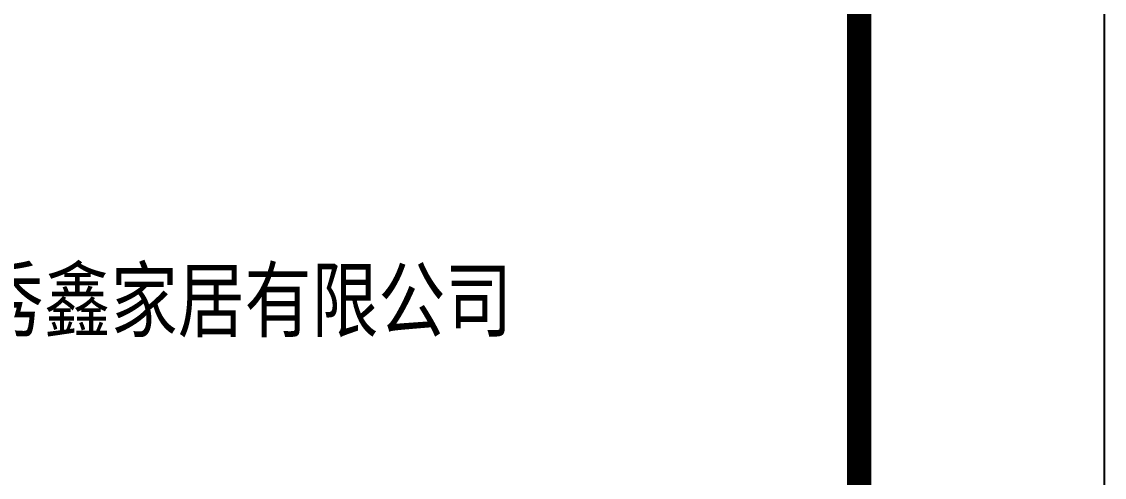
# Model space of a CAD drawing. Extents: x 9539573 to 9710259, y 1656270 to 2510207.
# Drawn here: x 9703636 to 9710259, y 2018633 to 2021420 of the extents above; entities that cross this region are included whole.
import ezdxf
from ezdxf.enums import TextEntityAlignment as Align

# ---------------------------------------------------------------- set-up
doc = ezdxf.new("R2010")
doc.units = 0
doc.header["$LTSCALE"] = 1000
doc.header["$MEASUREMENT"] = 0
doc.layers.get('0').update_dxf_attribs({"linetype": 'CONTINUOUS'})
doc.layers.add('PP-PM-TK', color=7, linetype='CONTINUOUS')
doc.layers.add('PUB_TITLE', color=4, linetype='CONTINUOUS')
doc.styles.add('仿宋', font='', dxfattribs={"width": 0.8})
doc.styles.get('仿宋').set_extended_font_data('SimSun')

# ---------------------------------------------------------------- blocks, each defined once
blk = doc.blocks.new('A2 TK 2019')
at = {"layer": 'PP-PM-TK', "color": 4, "const_width": 70}
blk.add_lwpolyline([(7035935.2, 2015183.8), (7041435.2, 2015183.8), (7041435.2, 1975183.8), (7035935.2, 1975183.8)], close=True, dxfattribs=at)
at = {"layer": 'PUB_TITLE', "color": 0, "style": '仿宋', "width": 0.8}
blk.add_text('宣城秀鑫家居有限公司', height=250, dxfattribs=at).set_placement((7038656, 1990115.6), align=Align.CENTER)

msp = doc.modelspace()

# ---------------------------------------------------------------- linework, layer by layer
at = {"layer": 'PUB_TITLE'}
msp.add_lwpolyline([(9598809.4, 1995632.6), (9710259.4, 1995632.6), (9710259.4, 2058632.6), (9598809.4, 2058632.6)], close=True, dxfattribs=at)
at = {"layer": 'PUB_TITLE', "const_width": 150}
msp.add_lwpolyline([(9602559.4, 1997132.6), (9708759.4, 1997132.6), (9708759.4, 2057132.6), (9602559.4, 2057132.6)], close=True, dxfattribs=at)

# ---------------------------------------------------------------- block references
at = {"xscale": 1.5, "yscale": 1.5, "zscale": 1.5}
msp.add_blockref('A2 TK 2019', (-853393.4, -965643.1), dxfattribs=at)

doc.saveas('drawing.dxf')
